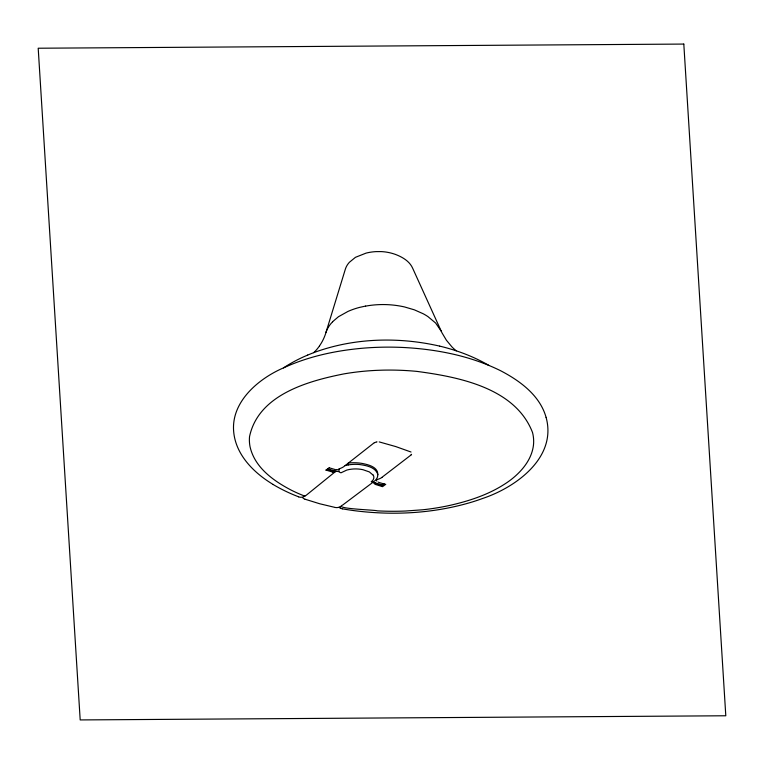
<?xml version="1.0" encoding="UTF-8"?>
<svg xmlns="http://www.w3.org/2000/svg" width="764" height="764" viewBox="0 0 764 764"><rect width="100%" height="100%" fill="white"/><g stroke="black" fill="none" stroke-linecap="round" stroke-linejoin="round"><path stroke-width="1.15" d="M376.194 479.343L376.194 479.343A10.811 8.643 5.4 0 0 377.779 474.664M411.557 454.313L410.984 455.01M319.514 345.92L321.51 342.769A71.654 57.3 5.4 0 0 325.617 333.629L345.366 269.119A25.613 20.485 5.4 0 1 349.396 262.281L355.461 257.315L366.099 253.104A44.226 35.364 5.4 0 1 375.974 251.623L381.055 251.595A38.888 31.095 5.4 0 1 386.097 252.072A39.661 31.716 5.4 0 1 395.618 254.488C402.466 257.105 409.571 261.231 412.656 268.212L441.984 332.827L446.415 340.238L451.877 346.827A46.852 37.465 5.4 0 0 456.289 350.838M373.157 475.16L369.337 471.913L362.986 469.707A28.067 22.442 5.4 0 0 346.827 470.061L340.973 472.811A5.186 4.145 5.4 0 1 338.767 471.541L339.206 468.924L341.575 467.874A12.711 10.171 5.4 0 0 344.363 466.202L373.902 443.005M410.898 455.096L381.876 477.385M332.569 321.749L338.471 316.716L347.973 311.425A68.101 54.464 5.4 0 1 359.386 307.443L365.584 306.068M307.644 355.069L313.698 352.653L315.102 351.297A55.037 44.016 5.4 0 0 319.495 345.911M328.033 468.867L326.935 469.774A1.643 1.318 5.4 0 1 326.008 470.099L332.397 471.98M326.008 470.108L329.169 467.759M338.748 471.55L335.702 471.264A2.464 1.967 5.4 0 1 335.32 471.674L306.221 495.263L303.251 496.906M335.32 471.674L334.422 472.095A3.228 2.579 5.4 0 1 332.397 471.971M373.013 482.227L342.625 505.08C332.722 508.881 376.471 509.913 377.225 510.849A237.518 189.94 5.4 0 0 405.55 511.021L422.673 509.779A207.531 165.96 5.4 0 0 450.254 505.3C468.819 501.05 487.308 495.062 503.505 484.825A95.309 76.219 5.4 0 0 511.307 479.429C522.146 470.958 531.801 459.25 533.463 445.154A54.129 43.29 5.4 0 0 532.537 432.529C515.385 387.902 458.782 376.938 416.772 371.38A230.757 184.535 5.4 0 0 382.783 370.148L377.12 370.339A217.368 173.82 5.4 0 0 344.029 373.873C307.606 381.055 258.318 394.902 249.532 436.645A53.919 43.118 5.4 0 0 250.057 446.787C254.718 467.549 273.636 481.005 291.456 490.249A122.603 98.04 5.4 0 0 304.922 496.161L304.941 496.151M378.247 482.122A4.565 3.648 5.4 0 0 379.278 482.561L385.056 484.261A1.518 1.213 5.4 0 0 385.753 484.309L382.554 486.668L375.344 484.405A6.045 4.832 5.4 0 1 373.854 483.163L373.309 482.313L381.074 484.596A1.9 1.518 5.4 0 0 381.389 484.662L382.229 484.911L383.662 483.851M374.885 482.762A4.116 3.285 5.4 0 0 376.9 484.08L382.267 485.646L384.407 484.07M373.606 481.673L374.513 481.043A7.936 6.351 5.4 0 0 375.153 480.508L376.365 479.735M338.318 469.421L339.206 468.924M340.763 506.398L340.152 506.733A8.223 6.57 5.4 0 1 339.082 507.172M374.284 442.805L376.003 442.108M307.663 355.088A148.159 118.477 5.4 0 0 283.492 367.885C258.394 378.715 230.862 401.931 233.688 431.832C235.818 455.086 254.126 473.088 273.187 484.491M283.511 367.895C308.818 356.215 336.485 350.409 364.151 348.097A247.842 198.201 5.4 0 1 405.216 347.582C438.011 349.482 470.996 356.1 500.611 370.731C519.921 380.797 539.9 395.36 546.079 417.345M313.698 352.653C353.703 337.85 398.245 336.685 439.625 346.102M338.519 507.344L337.984 507.468A5.988 4.785 5.4 0 1 335.406 507.497M345.127 465.572L348.336 464.904M376.49 441.974L377.015 441.869M302.592 497.087L302.296 497.144A6.083 4.861 5.4 0 1 301.369 497.259L300.997 497.269A5.463 4.364 5.4 0 1 298.628 496.858M342.444 508.834L343.981 509.101A222.353 177.811 5.4 0 0 353.302 510.533C392.839 515.729 433.618 513.561 471.904 502.082A187.381 149.839 5.4 0 0 482.676 498.453C516.082 487.298 557.157 457.464 546.088 417.354M335.167 507.449L319.744 503.772L305.027 499.207M439.73 346.121C456.834 350.237 473.518 356.463 488.75 365.326M379.211 441.907L395.8 446.587L411.013 452.021M327.259 469.507L332.789 471.13M329.294 467.826L335.377 469.621A3.839 3.075 5.4 0 0 336.504 469.812M335.683 471.264L328.711 469.211A1.843 1.48 5.4 0 1 327.785 468.647M376.929 481.129L376.795 480.976A5.081 4.059 5.4 0 1 376.585 480.728M441.143 331.051L435.614 323.01L427.935 316.602A52.153 41.705 5.4 0 0 423.237 313.775L414.355 309.831L404.452 306.927A78.73 62.963 5.4 0 0 365.603 306.135M382.229 484.911L382.267 485.646M340.133 507.974A6.122 4.899 5.4 0 1 339.187 507.277M342.444 508.834A5.673 4.536 5.4 0 1 340.219 508.022M325.922 332.521A38.066 30.436 5.4 0 1 332.627 321.787M298.581 496.791A145.466 116.319 5.4 0 1 273.159 484.529M304.779 499.121A5.682 4.546 5.4 0 1 302.725 497.756M348.279 463.032A39.89 31.897 5.4 0 1 361.773 463.366C367.742 464.512 378.19 466.804 377.741 474.664A7.382 5.902 5.4 0 0 377.597 473.737C374.818 466.957 366.137 465.486 359.653 464.531A35.755 28.593 5.4 0 0 348.346 464.904M337.602 469.717A2.932 2.349 5.4 0 1 337.058 469.803M381.933 477.443A14 11.202 5.4 0 1 376.346 479.697M373.071 482.141A2.378 1.91 5.4 0 1 373.481 481.769L373.367 481.807A2.941 2.349 5.4 0 1 371.371 481.702M373.281 475.122A7.019 5.615 5.4 0 1 371.285 481.664M334.938 471.073A2.349 1.881 5.4 0 1 332.817 471.082M683.809 44.073L38.2 48.227L80.191 719.927L725.8 715.772L683.809 44.073"/></g></svg>
